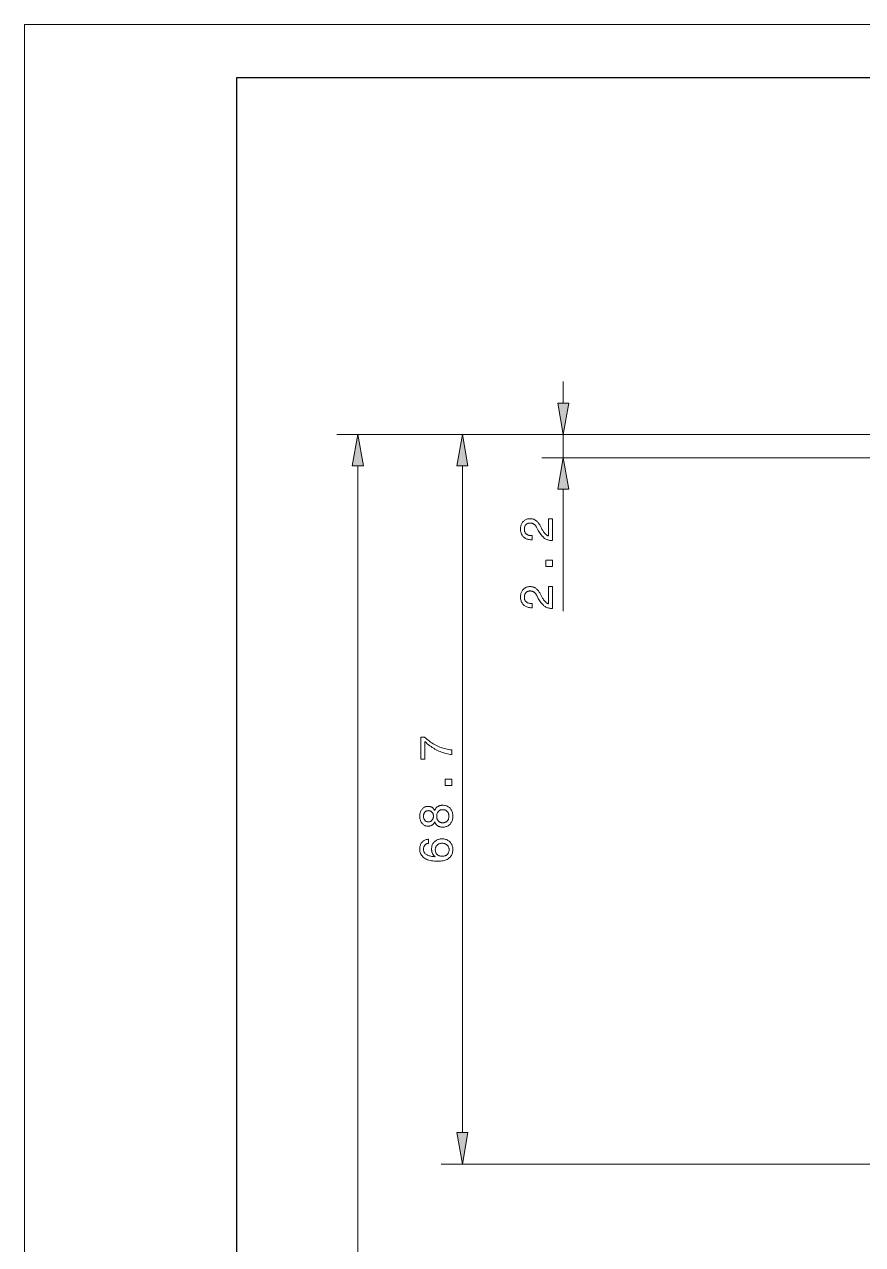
# Model space of a CAD drawing. Extents: x 0 to 419, y 0 to 420.
# Drawn here: x 0 to 79, y 305.1 to 420 of the extents above; entities that cross this region are included whole.
import ezdxf

# ---------------------------------------------------------------- set-up
doc = ezdxf.new("R2010")
doc.units = 0

msp = doc.modelspace()

# ---------------------------------------------------------------- linework, layer by layer
at = {"color": 7, "lineweight": 13}
for p, q in [((0, 0), (0, 420)), ((0, 420), (297, 420)), ((95.01, 381.38), (29.42, 381.38)), ((95.01, 381.38), (39.27, 381.38)), ((95.01, 381.38), (48.76, 381.38)), ((31.42, 135.64), (31.42, 378.43)), ((41.27, 315.64), (41.27, 378.43)), ((95.81, 379.18), (48.76, 379.18)), ((90.16, 312.68), (39.27, 312.68))]:
    msp.add_line(p, q, dxfattribs=at)
at = {"color": 7, "lineweight": 30}
for p, q in [((20, 5), (20, 415)), ((20, 415), (292, 415))]:
    msp.add_line(p, q, dxfattribs=at)
at = {"color": 7, "lineweight": 13, "ltscale": 0.051139}
msp.add_line((50.76, 384.34), (50.76, 386.38), dxfattribs=at)
at = {"color": 7, "lineweight": 13, "ltscale": 0.055}
msp.add_line((50.76, 379.18), (50.76, 381.38), dxfattribs=at)
at = {"color": 7, "lineweight": 13, "ltscale": 0.286955}
msp.add_line((50.76, 364.75), (50.76, 376.23), dxfattribs=at)
at = {"color": 7, "lineweight": 13}
for points in [[(50.24, 384.34), (50.76, 381.38), (51.28, 384.34)], [(31.94, 378.43), (31.42, 381.38), (30.89, 378.43)], [(41.79, 378.43), (41.27, 381.38), (40.75, 378.43)], [(51.28, 376.23), (50.76, 379.18), (50.24, 376.23)], [(49.76, 371.39), (49.75, 371.39), (49.66, 371.4), (49.58, 371.4), (49.49, 371.41), (49.42, 371.43), (49.34, 371.45), (49.27, 371.47), (49.2, 371.5), (49.13, 371.53), (49.07, 371.56), (49, 371.6), (48.95, 371.65), (48.89, 371.7), (48.83, 371.76), (48.77, 371.82), (48.71, 371.89), (48.65, 371.97), (48.59, 372.05), (48.53, 372.15), (48.47, 372.24), (48.41, 372.35), (48.27, 372.6), (48.25, 372.65), (48.22, 372.69), (48.2, 372.73), (48.17, 372.77), (48.14, 372.8), (48.11, 372.83), (48.09, 372.86), (48.06, 372.89), (48.03, 372.92), (47.99, 372.94), (47.96, 372.96), (47.93, 372.98), (47.9, 372.99), (47.86, 373.01), (47.83, 373.02), (47.79, 373.03), (47.75, 373.03), (47.71, 373.04), (47.67, 373.04), (47.63, 373.04), (47.58, 373.04), (47.54, 373.04), (47.5, 373.03), (47.46, 373.02), (47.42, 373), (47.38, 372.98), (47.34, 372.96), (47.31, 372.94), (47.28, 372.91), (47.25, 372.88), (47.22, 372.85), (47.19, 372.81), (47.17, 372.77), (47.15, 372.73), (47.14, 372.69), (47.12, 372.64), (47.11, 372.6), (47.11, 372.55), (47.1, 372.5), (47.1, 372.44), (47.1, 372.39), (47.11, 372.34), (47.12, 372.29), (47.13, 372.24), (47.15, 372.2), (47.17, 372.16), (47.19, 372.12), (47.22, 372.08), (47.25, 372.05), (47.29, 372.01), (47.32, 371.98), (47.37, 371.96), (47.41, 371.93), (47.46, 371.91), (47.51, 371.9), (47.56, 371.88), (47.61, 371.87), (47.67, 371.86), (47.73, 371.86), (47.8, 371.86), (47.83, 371.86), (47.83, 371.46), (47.77, 371.46), (47.68, 371.47), (47.59, 371.48), (47.5, 371.49), (47.42, 371.51), (47.35, 371.53), (47.27, 371.56), (47.2, 371.6), (47.14, 371.64), (47.08, 371.68), (47.02, 371.73), (46.97, 371.79), (46.92, 371.85), (46.88, 371.91), (46.84, 371.98), (46.81, 372.05), (46.79, 372.13), (46.77, 372.21), (46.75, 372.29), (46.74, 372.38), (46.74, 372.47), (46.74, 372.55), (46.75, 372.64), (46.76, 372.72), (46.78, 372.79), (46.8, 372.87), (46.83, 372.94), (46.86, 373), (46.9, 373.07), (46.94, 373.13), (46.99, 373.18), (47.04, 373.23), (47.09, 373.28), (47.15, 373.32), (47.21, 373.36), (47.27, 373.39), (47.34, 373.41), (47.41, 373.43), (47.48, 373.44), (47.56, 373.45), (47.64, 373.45), (47.7, 373.45), (47.76, 373.45), (47.81, 373.44), (47.87, 373.43), (47.93, 373.41), (47.98, 373.4), (48.03, 373.38), (48.08, 373.35), (48.13, 373.32), (48.18, 373.29), (48.22, 373.26), (48.27, 373.22), (48.31, 373.18), (48.35, 373.14), (48.4, 373.09), (48.44, 373.04), (48.47, 372.99), (48.51, 372.93), (48.55, 372.87), (48.58, 372.81), (48.71, 372.55), (48.75, 372.48), (48.78, 372.42), (48.82, 372.35), (48.86, 372.3), (48.89, 372.24), (48.92, 372.19), (48.96, 372.15), (48.99, 372.11), (49.02, 372.07), (49.05, 372.03), (49.08, 372), (49.11, 371.98), (49.14, 371.95), (49.18, 371.93), (49.21, 371.9), (49.25, 371.88), (49.28, 371.87), (49.32, 371.85), (49.35, 371.84), (49.39, 371.83), (49.39, 373.45), (49.76, 373.45)], [(49.76, 368.95), (49.12, 368.95), (49.12, 369.55), (49.76, 369.55)], [(49.76, 365), (49.75, 365), (49.66, 365), (49.58, 365.01), (49.49, 365.02), (49.42, 365.03), (49.34, 365.05), (49.27, 365.07), (49.2, 365.1), (49.13, 365.13), (49.07, 365.17), (49, 365.21), (48.95, 365.25), (48.89, 365.3), (48.83, 365.36), (48.77, 365.42), (48.71, 365.5), (48.65, 365.57), (48.59, 365.66), (48.53, 365.75), (48.47, 365.85), (48.41, 365.95), (48.27, 366.21), (48.25, 366.25), (48.22, 366.29), (48.2, 366.33), (48.17, 366.37), (48.14, 366.41), (48.11, 366.44), (48.09, 366.47), (48.06, 366.49), (48.03, 366.52), (47.99, 366.54), (47.96, 366.56), (47.93, 366.58), (47.9, 366.6), (47.86, 366.61), (47.83, 366.62), (47.79, 366.63), (47.75, 366.64), (47.71, 366.64), (47.67, 366.65), (47.63, 366.65), (47.58, 366.65), (47.54, 366.64), (47.5, 366.63), (47.46, 366.62), (47.42, 366.61), (47.38, 366.59), (47.34, 366.57), (47.31, 366.54), (47.28, 366.51), (47.25, 366.48), (47.22, 366.45), (47.19, 366.41), (47.17, 366.38), (47.15, 366.34), (47.14, 366.29), (47.12, 366.25), (47.11, 366.2), (47.11, 366.15), (47.1, 366.1), (47.1, 366.05), (47.1, 365.99), (47.11, 365.94), (47.12, 365.89), (47.13, 365.85), (47.15, 365.8), (47.17, 365.76), (47.19, 365.72), (47.22, 365.68), (47.25, 365.65), (47.29, 365.62), (47.32, 365.59), (47.37, 365.56), (47.41, 365.54), (47.46, 365.52), (47.51, 365.5), (47.56, 365.49), (47.61, 365.47), (47.67, 365.47), (47.73, 365.46), (47.8, 365.46), (47.83, 365.46), (47.83, 365.07), (47.77, 365.07), (47.68, 365.07), (47.59, 365.08), (47.5, 365.09), (47.42, 365.11), (47.35, 365.14), (47.27, 365.17), (47.2, 365.2), (47.14, 365.24), (47.08, 365.29), (47.02, 365.34), (46.97, 365.39), (46.92, 365.45), (46.88, 365.52), (46.84, 365.58), (46.81, 365.66), (46.79, 365.73), (46.77, 365.81), (46.75, 365.89), (46.74, 365.98), (46.74, 366.07), (46.74, 366.16), (46.75, 366.24), (46.76, 366.32), (46.78, 366.4), (46.8, 366.47), (46.83, 366.54), (46.86, 366.61), (46.9, 366.67), (46.94, 366.73), (46.99, 366.79), (47.04, 366.84), (47.09, 366.88), (47.15, 366.92), (47.21, 366.96), (47.27, 366.99), (47.34, 367.01), (47.41, 367.03), (47.48, 367.05), (47.56, 367.06), (47.64, 367.06), (47.7, 367.06), (47.76, 367.05), (47.81, 367.04), (47.87, 367.03), (47.93, 367.02), (47.98, 367), (48.03, 366.98), (48.08, 366.96), (48.13, 366.93), (48.18, 366.9), (48.22, 366.86), (48.27, 366.83), (48.31, 366.79), (48.35, 366.74), (48.4, 366.7), (48.44, 366.65), (48.47, 366.59), (48.51, 366.53), (48.55, 366.47), (48.58, 366.41), (48.71, 366.16), (48.75, 366.09), (48.78, 366.02), (48.82, 365.96), (48.86, 365.9), (48.89, 365.85), (48.92, 365.8), (48.96, 365.75), (48.99, 365.71), (49.02, 365.67), (49.05, 365.64), (49.08, 365.61), (49.11, 365.58), (49.14, 365.55), (49.18, 365.53), (49.21, 365.51), (49.25, 365.49), (49.28, 365.47), (49.32, 365.46), (49.35, 365.44), (49.39, 365.43), (49.39, 367.06), (49.76, 367.06)], [(40.27, 351.23), (40.13, 351.25), (39.99, 351.28), (39.85, 351.31), (39.71, 351.34), (39.57, 351.38), (39.44, 351.42), (39.31, 351.47), (39.18, 351.52), (39.05, 351.57), (38.92, 351.63), (38.8, 351.69), (38.68, 351.76), (38.56, 351.83), (38.43, 351.9), (38.31, 351.99), (38.2, 352.07), (38.08, 352.16), (37.96, 352.26), (37.85, 352.36), (37.73, 352.46), (37.73, 350.82), (37.34, 350.82), (37.34, 352.87), (37.7, 352.87), (37.81, 352.77), (37.92, 352.68), (38.04, 352.59), (38.15, 352.5), (38.27, 352.42), (38.39, 352.34), (38.52, 352.26), (38.64, 352.19), (38.77, 352.12), (38.89, 352.06), (39.02, 352), (39.15, 351.95), (39.29, 351.9), (39.42, 351.85), (39.56, 351.81), (39.7, 351.77), (39.84, 351.74), (39.98, 351.71), (40.12, 351.69), (40.27, 351.67)], [(40.27, 348.33), (39.63, 348.33), (39.63, 348.93), (40.27, 348.93)], [(38.66, 344.9), (38.64, 344.86), (38.62, 344.82), (38.6, 344.79), (38.57, 344.75), (38.55, 344.72), (38.52, 344.69), (38.5, 344.67), (38.47, 344.64), (38.44, 344.62), (38.41, 344.6), (38.38, 344.58), (38.34, 344.56), (38.31, 344.55), (38.27, 344.54), (38.23, 344.53), (38.2, 344.52), (38.16, 344.51), (38.11, 344.5), (38.07, 344.5), (38.03, 344.5), (37.96, 344.5), (37.89, 344.51), (37.83, 344.52), (37.77, 344.54), (37.71, 344.57), (37.66, 344.59), (37.61, 344.63), (37.56, 344.67), (37.51, 344.71), (37.47, 344.76), (37.43, 344.81), (37.39, 344.87), (37.36, 344.93), (37.33, 344.99), (37.31, 345.06), (37.29, 345.13), (37.27, 345.2), (37.26, 345.27), (37.25, 345.35), (37.25, 345.43), (37.25, 345.51), (37.26, 345.59), (37.27, 345.67), (37.29, 345.74), (37.31, 345.81), (37.33, 345.88), (37.36, 345.94), (37.39, 346), (37.43, 346.05), (37.47, 346.11), (37.51, 346.15), (37.56, 346.2), (37.61, 346.24), (37.66, 346.27), (37.71, 346.3), (37.77, 346.32), (37.83, 346.34), (37.89, 346.35), (37.96, 346.36), (38.03, 346.36), (38.07, 346.36), (38.11, 346.36), (38.16, 346.35), (38.2, 346.35), (38.24, 346.34), (38.27, 346.33), (38.31, 346.31), (38.35, 346.3), (38.38, 346.28), (38.41, 346.27), (38.44, 346.24), (38.47, 346.22), (38.5, 346.2), (38.52, 346.17), (38.55, 346.14), (38.57, 346.11), (38.6, 346.08), (38.62, 346.04), (38.64, 346.01), (38.66, 345.97), (38.67, 346.02), (38.7, 346.06), (38.72, 346.11), (38.75, 346.15), (38.77, 346.18), (38.8, 346.22), (38.83, 346.25), (38.87, 346.29), (38.9, 346.31), (38.94, 346.34), (38.98, 346.36), (39.02, 346.39), (39.06, 346.4), (39.11, 346.42), (39.15, 346.43), (39.2, 346.45), (39.25, 346.45), (39.3, 346.46), (39.36, 346.46), (39.41, 346.47), (39.49, 346.46), (39.58, 346.45), (39.65, 346.44), (39.73, 346.42), (39.8, 346.4), (39.87, 346.37), (39.93, 346.33), (39.99, 346.29), (40.05, 346.24), (40.1, 346.19), (40.15, 346.13), (40.19, 346.07), (40.23, 346), (40.26, 345.93), (40.29, 345.86), (40.32, 345.78), (40.33, 345.7), (40.35, 345.61), (40.35, 345.53), (40.36, 345.43), (40.35, 345.34), (40.35, 345.25), (40.33, 345.17), (40.32, 345.08), (40.29, 345.01), (40.26, 344.93), (40.23, 344.86), (40.19, 344.8), (40.15, 344.74), (40.1, 344.68), (40.05, 344.63), (39.99, 344.58), (39.93, 344.54), (39.87, 344.5), (39.8, 344.47), (39.73, 344.45), (39.65, 344.43), (39.58, 344.41), (39.49, 344.4), (39.41, 344.4), (39.36, 344.4), (39.3, 344.41), (39.25, 344.41), (39.2, 344.42), (39.15, 344.43), (39.11, 344.45), (39.06, 344.46), (39.02, 344.48), (38.98, 344.5), (38.94, 344.53), (38.9, 344.55), (38.87, 344.58), (38.83, 344.61), (38.8, 344.65), (38.77, 344.68), (38.75, 344.72), (38.72, 344.76), (38.7, 344.8), (38.67, 344.85)], [(38.06, 344.91), (38.1, 344.91), (38.14, 344.92), (38.18, 344.92), (38.22, 344.93), (38.25, 344.95), (38.29, 344.96), (38.32, 344.98), (38.35, 345), (38.38, 345.03), (38.4, 345.05), (38.43, 345.08), (38.45, 345.11), (38.47, 345.15), (38.49, 345.18), (38.5, 345.22), (38.51, 345.26), (38.52, 345.3), (38.53, 345.34), (38.53, 345.39), (38.54, 345.43), (38.53, 345.48), (38.53, 345.52), (38.52, 345.57), (38.51, 345.61), (38.5, 345.65), (38.49, 345.68), (38.47, 345.72), (38.45, 345.75), (38.43, 345.78), (38.4, 345.81), (38.38, 345.84), (38.35, 345.86), (38.32, 345.89), (38.29, 345.9), (38.25, 345.92), (38.22, 345.93), (38.18, 345.94), (38.14, 345.95), (38.1, 345.95), (38.06, 345.96), (38.02, 345.95), (37.98, 345.95), (37.94, 345.94), (37.9, 345.93), (37.87, 345.92), (37.83, 345.91), (37.8, 345.89), (37.77, 345.87), (37.75, 345.84), (37.72, 345.82), (37.7, 345.79), (37.68, 345.76), (37.66, 345.72), (37.64, 345.69), (37.63, 345.65), (37.62, 345.61), (37.61, 345.57), (37.6, 345.53), (37.6, 345.48), (37.6, 345.43), (37.6, 345.39), (37.6, 345.34), (37.61, 345.3), (37.62, 345.26), (37.63, 345.22), (37.64, 345.18), (37.66, 345.14), (37.68, 345.11), (37.7, 345.08), (37.72, 345.05), (37.75, 345.02), (37.77, 345), (37.8, 344.98), (37.83, 344.96), (37.87, 344.95), (37.9, 344.93), (37.94, 344.92), (37.98, 344.92), (38.02, 344.91)], [(39.4, 344.82), (39.46, 344.82), (39.51, 344.82), (39.56, 344.83), (39.6, 344.84), (39.65, 344.86), (39.69, 344.88), (39.73, 344.9), (39.77, 344.92), (39.8, 344.95), (39.83, 344.98), (39.87, 345.02), (39.89, 345.05), (39.92, 345.09), (39.94, 345.13), (39.95, 345.18), (39.97, 345.22), (39.98, 345.27), (39.99, 345.32), (39.99, 345.38), (39.99, 345.43), (39.99, 345.49), (39.99, 345.54), (39.98, 345.59), (39.97, 345.64), (39.95, 345.69), (39.94, 345.73), (39.92, 345.77), (39.89, 345.81), (39.87, 345.85), (39.83, 345.88), (39.8, 345.92), (39.77, 345.94), (39.73, 345.97), (39.69, 345.99), (39.65, 346.01), (39.6, 346.02), (39.56, 346.04), (39.51, 346.04), (39.46, 346.05), (39.4, 346.05), (39.35, 346.05), (39.3, 346.04), (39.26, 346.04), (39.21, 346.02), (39.17, 346.01), (39.13, 345.99), (39.1, 345.97), (39.06, 345.95), (39.03, 345.92), (39, 345.89), (38.97, 345.85), (38.94, 345.82), (38.92, 345.78), (38.9, 345.73), (38.89, 345.69), (38.87, 345.64), (38.86, 345.59), (38.86, 345.54), (38.85, 345.49), (38.85, 345.43), (38.85, 345.38), (38.86, 345.32), (38.86, 345.27), (38.87, 345.22), (38.89, 345.18), (38.9, 345.13), (38.92, 345.09), (38.94, 345.05), (38.97, 345.02), (39, 344.98), (39.03, 344.95), (39.06, 344.92), (39.1, 344.9), (39.13, 344.88), (39.17, 344.86), (39.21, 344.84), (39.26, 344.83), (39.3, 344.82), (39.35, 344.82)], [(38.08, 343.27), (38.08, 342.88), (38.04, 342.87), (37.99, 342.86), (37.95, 342.85), (37.91, 342.84), (37.88, 342.82), (37.84, 342.81), (37.81, 342.79), (37.78, 342.76), (37.75, 342.74), (37.72, 342.71), (37.7, 342.68), (37.68, 342.65), (37.66, 342.62), (37.65, 342.59), (37.63, 342.55), (37.62, 342.51), (37.61, 342.47), (37.61, 342.42), (37.6, 342.38), (37.6, 342.33), (37.6, 342.27), (37.61, 342.21), (37.63, 342.15), (37.64, 342.09), (37.67, 342.04), (37.7, 341.99), (37.73, 341.95), (37.77, 341.9), (37.82, 341.86), (37.87, 341.83), (37.93, 341.79), (37.99, 341.76), (38.06, 341.74), (38.13, 341.71), (38.21, 341.69), (38.3, 341.67), (38.39, 341.65), (38.48, 341.64), (38.58, 341.63), (38.69, 341.62), (38.66, 341.65), (38.63, 341.68), (38.6, 341.7), (38.57, 341.73), (38.55, 341.76), (38.52, 341.79), (38.5, 341.83), (38.48, 341.86), (38.46, 341.9), (38.44, 341.93), (38.43, 341.97), (38.41, 342.01), (38.4, 342.05), (38.39, 342.08), (38.38, 342.13), (38.37, 342.17), (38.37, 342.21), (38.36, 342.25), (38.36, 342.3), (38.36, 342.34), (38.36, 342.42), (38.37, 342.5), (38.38, 342.58), (38.4, 342.65), (38.43, 342.73), (38.46, 342.79), (38.49, 342.86), (38.53, 342.92), (38.58, 342.98), (38.63, 343.03), (38.69, 343.08), (38.75, 343.13), (38.81, 343.17), (38.88, 343.2), (38.95, 343.23), (39.02, 343.25), (39.1, 343.27), (39.18, 343.29), (39.26, 343.29), (39.35, 343.3), (39.44, 343.29), (39.52, 343.29), (39.6, 343.27), (39.68, 343.25), (39.76, 343.23), (39.83, 343.2), (39.89, 343.16), (39.96, 343.12), (40.02, 343.07), (40.08, 343.02), (40.13, 342.96), (40.18, 342.9), (40.22, 342.83), (40.26, 342.76), (40.29, 342.69), (40.31, 342.62), (40.33, 342.54), (40.35, 342.45), (40.35, 342.37), (40.36, 342.28), (40.35, 342.18), (40.34, 342.08), (40.32, 341.98), (40.3, 341.9), (40.27, 341.81), (40.23, 341.74), (40.18, 341.66), (40.12, 341.59), (40.06, 341.53), (39.99, 341.47), (39.92, 341.42), (39.83, 341.37), (39.74, 341.33), (39.65, 341.29), (39.55, 341.26), (39.44, 341.24), (39.32, 341.22), (39.2, 341.2), (39.07, 341.19), (38.94, 341.19), (38.78, 341.19), (38.63, 341.2), (38.49, 341.22), (38.35, 341.24), (38.23, 341.27), (38.1, 341.3), (37.99, 341.34), (37.88, 341.38), (37.78, 341.43), (37.69, 341.49), (37.61, 341.55), (37.53, 341.62), (37.47, 341.69), (37.41, 341.77), (37.36, 341.85), (37.32, 341.93), (37.29, 342.02), (37.27, 342.12), (37.26, 342.22), (37.25, 342.33), (37.25, 342.41), (37.26, 342.49), (37.27, 342.57), (37.29, 342.64), (37.31, 342.71), (37.33, 342.77), (37.36, 342.84), (37.39, 342.89), (37.43, 342.95), (37.47, 343), (37.51, 343.05), (37.56, 343.09), (37.61, 343.13), (37.67, 343.16), (37.73, 343.19), (37.79, 343.22), (37.86, 343.24), (37.93, 343.25), (38, 343.26)], [(39.36, 342.88), (39.3, 342.88), (39.24, 342.87), (39.19, 342.86), (39.14, 342.85), (39.09, 342.84), (39.05, 342.82), (39, 342.8), (38.96, 342.78), (38.92, 342.75), (38.89, 342.72), (38.85, 342.68), (38.82, 342.65), (38.8, 342.61), (38.78, 342.57), (38.76, 342.53), (38.74, 342.49), (38.73, 342.44), (38.72, 342.39), (38.71, 342.34), (38.71, 342.29), (38.71, 342.23), (38.72, 342.18), (38.73, 342.13), (38.74, 342.08), (38.76, 342.03), (38.77, 341.98), (38.8, 341.94), (38.82, 341.9), (38.85, 341.86), (38.89, 341.83), (38.92, 341.8), (38.96, 341.77), (39, 341.74), (39.04, 341.72), (39.09, 341.7), (39.14, 341.69), (39.19, 341.68), (39.24, 341.67), (39.3, 341.66), (39.36, 341.66), (39.42, 341.66), (39.48, 341.67), (39.53, 341.68), (39.58, 341.69), (39.63, 341.7), (39.68, 341.72), (39.72, 341.74), (39.76, 341.77), (39.8, 341.79), (39.84, 341.83), (39.87, 341.86), (39.9, 341.9), (39.93, 341.94), (39.95, 341.98), (39.97, 342.02), (39.99, 342.07), (40, 342.12), (40.01, 342.17), (40.01, 342.22), (40.02, 342.27), (40.01, 342.33), (40.01, 342.38), (40, 342.43), (39.99, 342.47), (39.97, 342.52), (39.95, 342.56), (39.93, 342.6), (39.9, 342.64), (39.87, 342.68), (39.83, 342.71), (39.8, 342.74), (39.76, 342.77), (39.71, 342.8), (39.67, 342.82), (39.62, 342.84), (39.57, 342.85), (39.52, 342.86), (39.47, 342.87), (39.41, 342.88)], [(40.75, 315.64), (41.27, 312.68), (41.79, 315.64)]]:
    msp.add_lwpolyline(points, close=True, dxfattribs=at)
for points in [[(50.24, 384.34), (50.76, 381.38), (50.24, 384.34), (51.28, 384.34)], [(31.94, 378.43), (31.42, 381.38), (31.94, 378.43), (30.89, 378.43)], [(41.79, 378.43), (41.27, 381.38), (41.79, 378.43), (40.75, 378.43)], [(51.28, 376.23), (50.76, 379.18), (51.28, 376.23), (50.24, 376.23)], [(40.75, 315.64), (41.27, 312.68), (40.75, 315.64), (41.79, 315.64)]]:
    msp.add_solid(points, dxfattribs=at)

doc.saveas('drawing.dxf')
